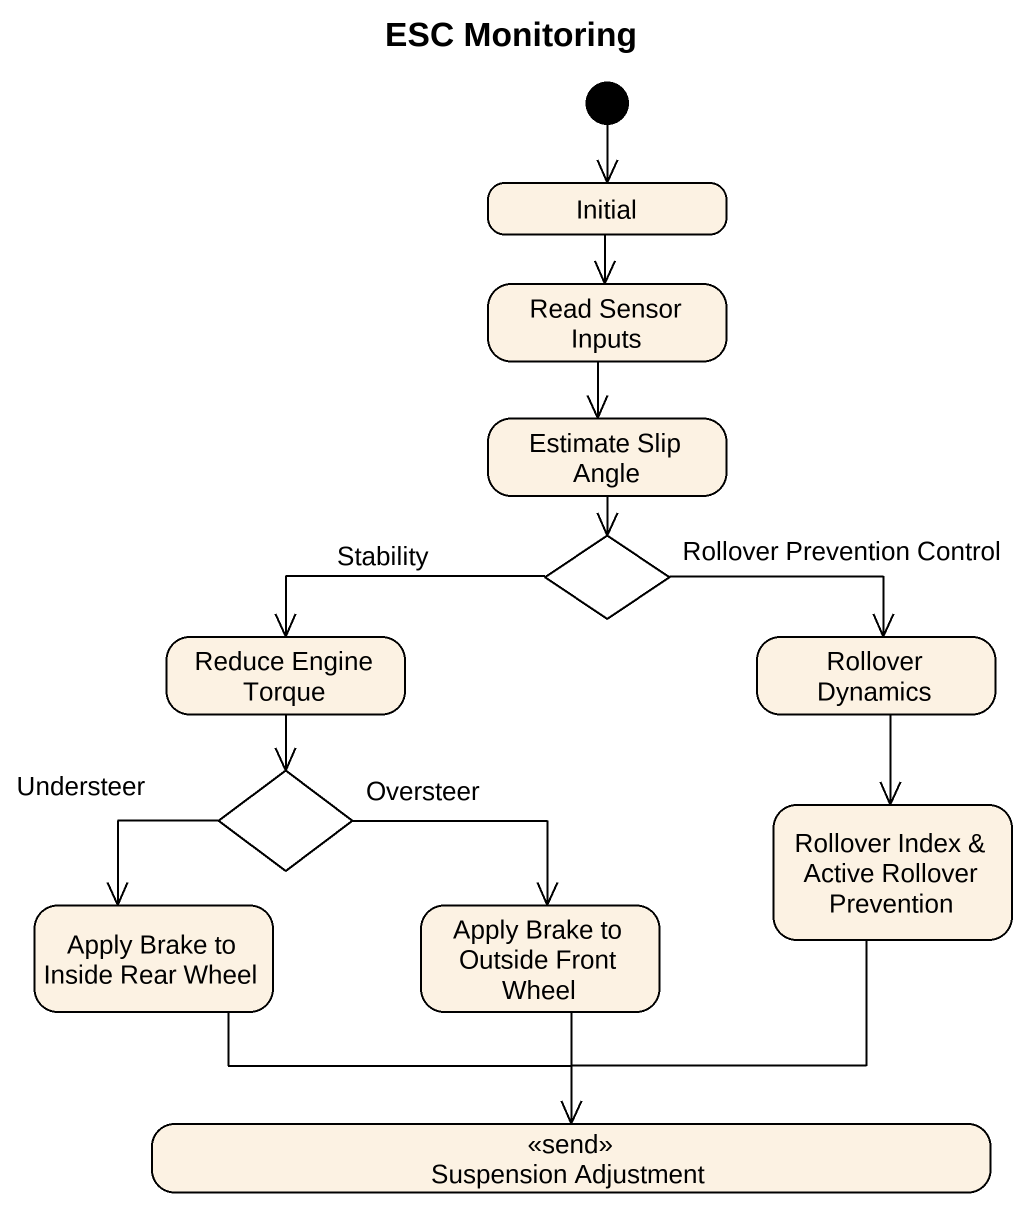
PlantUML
@startuml
title ESC Monitoring
hide empty description
state Initial
state "Read Sensor Inputs" as Read_Sensor_Inputs
state "Estimate Slip Angle" as Estimate_Slip_Angle
state choice1 <<choice>>
state "Reduce Engine Torque" as Reduce_Engine_Torque
state "Rollover Dynamics" as Rollover_Dynamics
state choice2 <<choice>>
state "Rollover Index & Active Rollover Prevention" as Rollover_Index_Active
state "Apply Brake to Inside Rear Wheel" as Apply_Brake_to_Inside_Rear
state "Apply Brake to Outside Front Wheel" as Apply_Brake_to_Outside
state "Suspension Adjustment" as Suspension_Adjustment <<send>>
[*] --> Initial
Initial --> Read_Sensor_Inputs
Read_Sensor_Inputs --> Estimate_Slip_Angle
Estimate_Slip_Angle --> choice1
choice1 -left-> Reduce_Engine_Torque : Stability
choice1 -right-> Rollover_Dynamics : Rollover Prevention Control
Reduce_Engine_Torque --> choice2
Rollover_Dynamics --> Rollover_Index_Active
choice2 --> Apply_Brake_to_Inside_Rear : Understeer
choice2 -right-> Apply_Brake_to_Outside : Oversteer
Rollover_Index_Active --> Suspension_Adjustment
Apply_Brake_to_Inside_Rear -right-> Suspension_Adjustment
Apply_Brake_to_Outside --> Suspension_Adjustment
@enduml
